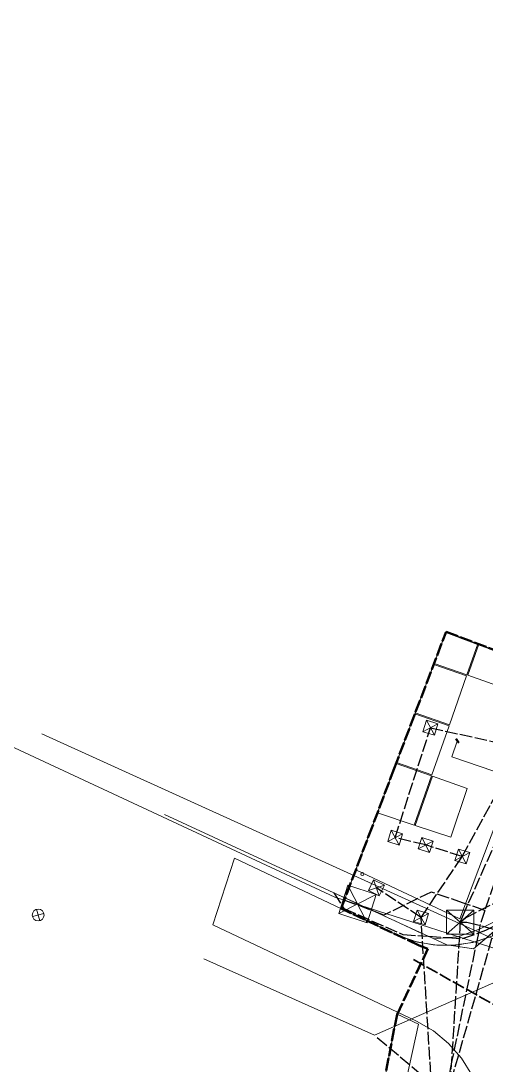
# Model space of a CAD drawing. Header units: metres. Extents: x 105014 to 106600, y 111320 to 118425.
# Drawn here: x 105811.9 to 105858.8, y 114550.3 to 114655.6 of the extents above; entities that cross this region are included whole.
import ezdxf

# ---------------------------------------------------------------- set-up
doc = ezdxf.new("R2010")
doc.units = ezdxf.units.M
doc.linetypes.add('DASHDOT', pattern=[3.556, 2.54, -0.508, 0, -0.508])
doc.linetypes.add('DASHED', pattern=[1.524, 1.27, -0.254])
for name, color, linetype, lineweight in [('00-BASE-LIMITE', 7, 'DASHED', 50), ('00-BASE-UE', 42, 'DASHED', 25), ('10-PAV-BOCACALLE', 9, 'CONTINUOUS', 13), ('20-EP-ZONA-DURA', 253, 'CONTINUOUS', 13), ('20-EP-ZONA-VERDE', 84, 'CONTINUOUS', 13), ('30-RED-ENEL-NODOS', 11, 'CONTINUOUS', 13), ('30-RED-ENEL-PROY', 1, 'DASHED', 25), ('30-RED-ETB-CAMARA', 151, 'CONTINUOUS', 13), ('30-RED-ETB-EXIST', 145, 'CONTINUOUS', 13), ('30-RED-ETB-PROY', 5, 'DASHED', 25), ('30-RED-MOVISTAR-PROY', 4, 'DASHED', 25), ('30-RED-VANTI-EXIST', 52, 'CONTINUOUS', 13), ('30-RED-VANTI-PROY', 2, 'DASHED', 25), ('30-RED-VANTI-RETIRO', 8, 'DASHDOT', 13), ('35-RH-ACUE-DOMICILIARIA', 152, 'CONTINUOUS', 9), ('35-RH-ACUE-MENOR-EXIST', 151, 'CONTINUOUS', 13), ('35-RH-ACUE-MENOR-PROY', 5, 'DASHED', 25), ('35-RH-PLUV-NODOS', 94, 'CONTINUOUS', 13), ('36-RH-SAN-COLECTOR-PROY', 6, 'DASHED', 35), ('60-PREDIAL-LOTE', 42, 'CONTINUOUS', 13)]:
    doc.layers.add(name, color=color, linetype=linetype, lineweight=lineweight)

# ---------------------------------------------------------------- blocks, each defined once
blk = doc.blocks.new('CAM_ETB_T_14')
for p, q in [((-1.39, -1.22), (1.39, 1.22)), ((-1.39, 1.22), (1.39, -1.22))]:
    blk.add_line(p, q)
blk.add_lwpolyline([(-1.39, -1.22), (1.39, -1.22), (1.39, 1.22), (-1.39, 1.22)], close=True)
blk = doc.blocks.new('CAJA_ENEL')
for p, q in [((-0.6, -0.6), (0.6, 0.6)), ((-0.6, 0.6), (0.6, -0.6))]:
    blk.add_line(p, q)
blk.add_lwpolyline([(-0.6, -0.6), (0.6, -0.6), (0.6, 0.6), (-0.6, 0.6)], close=True)
blk = doc.blocks.new('POSTE')
blk.add_circle((0, 0), 0.15)
blk = doc.blocks.new('CT_ENEL')
for p, q in [((-1.5, -1.5), (1.5, 1.5)), ((-1.5, 1.5), (1.5, -1.5))]:
    blk.add_line(p, q)
blk.add_lwpolyline([(-1.5, -1.5), (1.5, -1.5), (1.5, 1.5), (-1.5, 1.5)], close=True)
blk = doc.blocks.new('POZO_PLUV')
for p, q in [((-0.42, -0.42), (0.42, 0.42)), ((-0.42, 0.42), (0.42, -0.42))]:
    blk.add_line(p, q)
blk.add_circle((0, 0), 0.6)

msp = doc.modelspace()

# ---------------------------------------------------------------- linework, layer by layer
at = {"layer": '00-BASE-LIMITE'}
msp.add_lwpolyline([(105845.2825, 114531.8187), (105849.8377, 114555.4379), (105852.9451, 114562.0593), (105852.0541, 114562.4065), (105844.1969, 114566.1291), (105846.9687, 114573.4067), (105849.5527, 114580.2493), (105854.7769, 114594.0291), (105865.6093, 114589.9523)], dxfattribs=at)
at = {"layer": '00-BASE-UE'}
msp.add_lwpolyline([(105845.2825, 114531.8187), (105849.8377, 114555.4379), (105852.9451, 114562.0593), (105852.0541, 114562.4065), (105844.1969, 114566.1291), (105846.9687, 114573.4067), (105849.5527, 114580.2493), (105854.7769, 114594.0291), (105865.6093, 114589.9523)], dxfattribs=at)
at = {"layer": '10-PAV-BOCACALLE'}
msp.add_lwpolyline([(105857.378, 114549.3575), (105856.3416, 114551.0387), (105855.0435, 114552.5271), (105853.5188, 114553.7824), (105851.8089, 114554.7707), (105849.8845, 114555.6806), (105831.2524, 114564.49), (105831.2524, 114564.49), (105833.4552, 114571.1921), (105842.3229, 114566.9992), (105849.6265, 114563.5455), (105851.507, 114562.8425), (105853.4783, 114562.4627), (105855.4854, 114562.4167), (105857.4721, 114562.7058), (105859.3828, 114563.3219)], dxfattribs=at)
at = {"layer": '20-EP-ZONA-DURA'}
for points in [[(105859.5919, 114563.4121), (105857.7373, 114562.7712), (105855.8031, 114562.441), (105853.8409, 114562.4303), (105851.9032, 114562.7393), (105850.0418, 114563.3599), (105844.1969, 114566.1291), (105846.9687, 114573.4067), (105847.8645, 114575.7789), (105851.5719, 114574.5411), (105853.3103, 114579.5031), (105849.7435, 114580.7527), (105849.779, 114580.8463), (105853.3435, 114579.5975), (105855.0825, 114584.5611), (105851.6441, 114585.7659), (105851.6795, 114585.8593), (105855.1157, 114584.6555), (105856.8423, 114589.5835), (105853.5313, 114590.7435), (105853.5668, 114590.8371), (105856.8753, 114589.6779), (105857.9779, 114592.8244), (105858.0714, 114592.7892), (105856.9697, 114589.6449), (105860.4615, 114588.4213)], [(105846.5675, 114529.6677), (105851.9973, 114554.4559), (105849.8544, 114555.4734), (105849.9394, 114555.6546), (105851.8089, 114554.7707), (105853.5188, 114553.7824), (105855.0435, 114552.5271), (105856.3416, 114551.0387), (105857.378, 114549.3575)]]:
    msp.add_lwpolyline(points, dxfattribs=at)
msp.add_lwpolyline([(105855.2767, 114573.3041), (105856.9237, 114578.2371), (105853.4047, 114579.4699), (105851.6667, 114574.5095), (105855.2767, 114573.3041)], close=True, dxfattribs=at)
at = {"layer": '20-EP-ZONA-VERDE'}
for points in [[(105857.9779, 114592.8245), (105856.8753, 114589.6779), (105853.5669, 114590.8371), (105854.7769, 114594.0291), (105857.9779, 114592.8245)], [(105861.5335, 114591.4863), (105860.4615, 114588.4213), (105856.9697, 114589.6449), (105858.0715, 114592.7893), (105861.5335, 114591.4863)], [(105856.8423, 114589.5835), (105855.1157, 114584.6555), (105851.6795, 114585.8593), (105853.5313, 114590.7435), (105856.8423, 114589.5835)], [(105855.0825, 114584.5611), (105853.3435, 114579.5975), (105849.7789, 114580.8463), (105851.6441, 114585.7659), (105855.0825, 114584.5611)], [(105853.3103, 114579.5031), (105851.5719, 114574.5411), (105847.8585, 114575.7809), (105849.5527, 114580.2493), (105849.7435, 114580.7527), (105853.3103, 114579.5031)], [(105856.9237, 114578.2371), (105855.2767, 114573.3041), (105851.6667, 114574.5095), (105853.4047, 114579.4699), (105856.9237, 114578.2371)], [(105851.9973, 114554.4559), (105846.5675, 114529.6677), (105845.0097, 114530.4047), (105849.8453, 114555.4777), (105851.9973, 114554.4559)]]:
    msp.add_lwpolyline(points, close=True, dxfattribs=at)
at = {"layer": '30-RED-ENEL-PROY'}
for points in [[(105856.4177, 114571.3679), (105865.6171, 114588.2553)], [(105849.6467, 114573.2605), (105853.2021, 114584.3525)], [(105853.2021, 114584.3525), (105859.7599, 114582.9051)], [(105852.7245, 114572.5305), (105849.6467, 114573.2605)], [(105856.4177, 114571.3679), (105852.7245, 114572.5305)], [(105852.2581, 114565.2139), (105856.4177, 114571.3679)], [(105852.2581, 114565.2139), (105847.7569, 114568.2161)], [(105853.4403, 114546.3373), (105852.2581, 114565.2139)]]:
    msp.add_lwpolyline(points, dxfattribs=at)
at = {"layer": '30-RED-ETB-EXIST'}
for points in [[(105814.009, 114583.727), (105856.144, 114564.608), (105856.207, 114564.748)], [(105856.207, 114564.748), (105856.144, 114564.608), (105862.574, 114561.69), (105863.092, 114561.472)], [(105830.362, 114561.049), (105847.555, 114553.369), (105862.313, 114559.843)]]:
    msp.add_lwpolyline(points, dxfattribs=at)
at = {"layer": '30-RED-ETB-PROY'}
for points in [[(105856.207, 114564.748), (105856.439, 114565.288), (105871.563, 114599.384), (105871.659, 114599.994)], [(105856.207, 114564.748), (105856.729, 114565.19), (105860.506, 114567.098)], [(105855.215, 114548.417), (105856.204, 114564.079), (105856.207, 114564.748)], [(105856.207, 114564.748), (105856.875, 114564.753), (105863.496, 114563.001), (105863.092, 114561.472)], [(105847.837, 114553.13), (105854.331, 114547.648)]]:
    msp.add_lwpolyline(points, dxfattribs=at)
at = {"layer": '30-RED-MOVISTAR-PROY'}
msp.add_lwpolyline([(105855.292, 114548.6899), (105859.9117, 114564.8572)], dxfattribs=at)
at = {"layer": '30-RED-VANTI-EXIST'}
for points in [[(105826.3891, 114575.5907), (105843.4661, 114567.7207)], [(105843.4661, 114567.7207), (105852.9792, 114563.3225)], [(105854.9527, 114563.1863), (105855.9309, 114563.2759), (105858.1661, 114564.0281), (105860.0217, 114564.9831)], [(105852.9792, 114563.3225), (105854.8461, 114562.4593), (105857.5575, 114562.0489), (105859.6041, 114563.7923), (105859.8511, 114564.4778)], [(105853.5907, 114563.0615), (105854.9527, 114563.1863)]]:
    msp.add_lwpolyline(points, dxfattribs=at)
at = {"layer": '30-RED-VANTI-PROY'}
for points in [[(105843.4661, 114567.7207), (105844.4759, 114566.1303), (105850.4283, 114563.4985), (105852.9792, 114563.3225)], [(105854.9527, 114563.1863), (105856.4423, 114563.0835), (105858.7889, 114563.9269), (105859.8511, 114564.4778)], [(105852.9792, 114563.3225), (105854.9527, 114563.1863)]]:
    msp.add_lwpolyline(points, dxfattribs=at)
at = {"layer": '30-RED-VANTI-RETIRO'}
for points in [[(105843.4661, 114567.7207), (105852.9792, 114563.3225)], [(105854.9527, 114563.1863), (105855.9309, 114563.2759), (105858.1661, 114564.0281), (105860.0217, 114564.9831)], [(105852.9792, 114563.3225), (105854.8461, 114562.4593), (105857.5575, 114562.0489), (105859.6041, 114563.7923), (105859.8511, 114564.4778)], [(105853.5907, 114563.0615), (105854.9527, 114563.1863)]]:
    msp.add_lwpolyline(points, dxfattribs=at)
at = {"layer": '35-RH-ACUE-DOMICILIARIA'}
for points in [[(105855.8841, 114582.9996), (105855.3671, 114581.4324), (105862.3391, 114579.0437)], [(105855.7371, 114583.2018), (105856.0311, 114582.7974)], [(105855.8204, 114583.2624), (105856.1144, 114582.8579)]]:
    msp.add_lwpolyline(points, dxfattribs=at)
at = {"layer": '35-RH-ACUE-MENOR-EXIST'}
msp.add_lwpolyline([(105701.05, 114633.7), (105843.5791, 114567.272), (105863.49, 114560.88)], dxfattribs=at)
msp.add_lwpolyline([(105701.05, 114633.7), (105843.5791, 114567.272), (105863.49, 114560.88)], dxfattribs=at)
at = {"layer": '35-RH-ACUE-MENOR-PROY'}
for points in [[(105919.1032, 114816.3456), (105918.6763, 114759.2684), (105918.3564, 114756.308), (105918.2622, 114755.4133), (105916.8481, 114742.2491), (105916.6484, 114740.3895), (105916.4785, 114738.8081), (105913.2255, 114729.2295), (105905.9011, 114707.6623), (105897.9173, 114684.1534), (105899.5464, 114680.8043), (105891.2793, 114656.8825), (105891.0462, 114656.2059), (105887.9453, 114647.2324), (105881.7102, 114629.1887), (105881.307, 114626.2492), (105869.7933, 114594.6801), (105864.9284, 114583.8179), (105861.1542, 114573.0061), (105858.6831, 114565.9326), (105858.2178, 114564.4958), (105858.0017, 114563.4544), (105855.3717, 114550.7855), (105854.0168, 114544.2587)], [(105858.6831, 114565.9326), (105856.5317, 114566.6736), (105853.2928, 114567.7891), (105848.5179, 114565.4664), (105844.5175, 114566.9707), (105844.5175, 114566.9707)]]:
    msp.add_lwpolyline(points, dxfattribs=at)
at = {"layer": '36-RH-SAN-COLECTOR-PROY'}
msp.add_lwpolyline([(105861.8882, 114555.15), (105851.4936, 114560.9865)], dxfattribs=at)
at = {"layer": '60-PREDIAL-LOTE'}
msp.add_lwpolyline([(105856.1692, 114565.0825), (105845.6715, 114570.0125), (105849.5526, 114580.2492), (105854.7557, 114593.9732), (105865.5314, 114589.9387), (105856.1692, 114565.0825)], close=True, dxfattribs=at)

# ---------------------------------------------------------------- block references
at = {"layer": '30-RED-ENEL-NODOS'}
for name, p, rotation in [('CAJA_ENEL', (105853.2022, 114584.3524), 73.2), ('CAJA_ENEL', (105849.6466, 114573.2604), 72.4), ('CAJA_ENEL', (105852.7246, 114572.5304), 73), ('CAJA_ENEL', (105856.4176, 114571.3679), 72.4), ('POSTE', (105846.3388, 114569.593), 90.7), ('CAJA_ENEL', (105847.7568, 114568.216), 64), ('CT_ENEL', (105845.8456, 114566.5788), 342.2), ('CT_ENEL', (105845.8456, 114566.5788), 342.2), ('CAJA_ENEL', (105852.258, 114565.2138), 73.2)]:
    msp.add_blockref(name, p, dxfattribs=dict(at, rotation=rotation))
at = {"layer": '30-RED-ETB-CAMARA'}
msp.add_blockref('CAM_ETB_T_14', (105856.207, 114564.748), dxfattribs=at)
at = {"layer": '35-RH-PLUV-NODOS', "rotation": 240}
msp.add_blockref('POZO_PLUV', (105813.65, 114565.4699), dxfattribs=at)

doc.saveas('drawing.dxf')
